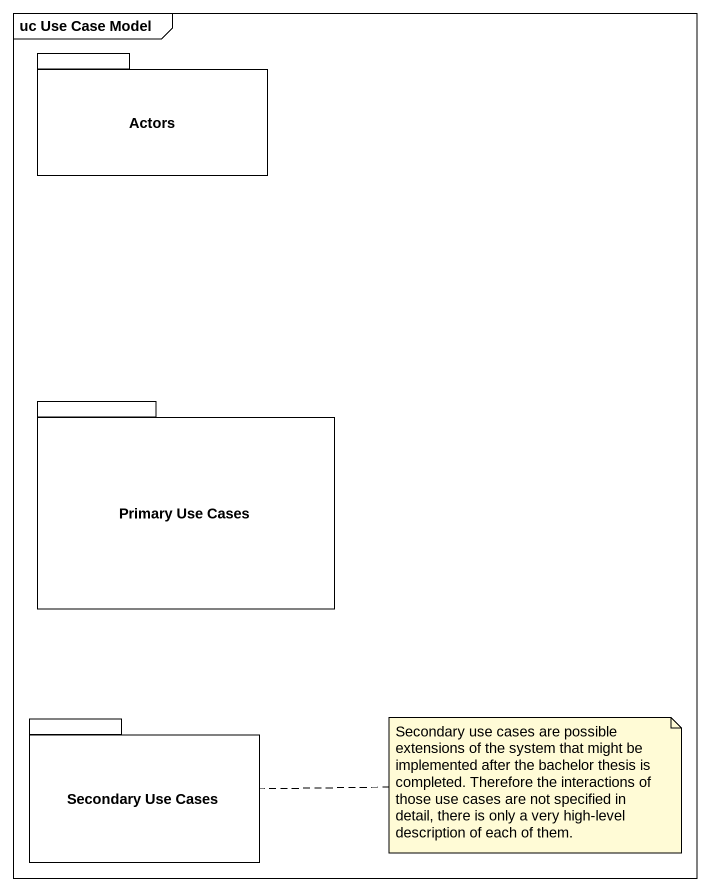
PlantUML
@startuml
mainframe uc Use Case Model
package Actors {
}
package "Primary Use Cases" as Primary_Use_Cases {
}
package "Secondary Use Cases" as Secondary_Use_Cases {
}
note right of Secondary_Use_Cases : Secondary use cases are possible extensions of the system that might be implemented after the bachelor thesis is completed. Therefore the interactions of those use cases are not specified in detail, there is only a very high-level description of each of them.
@enduml
